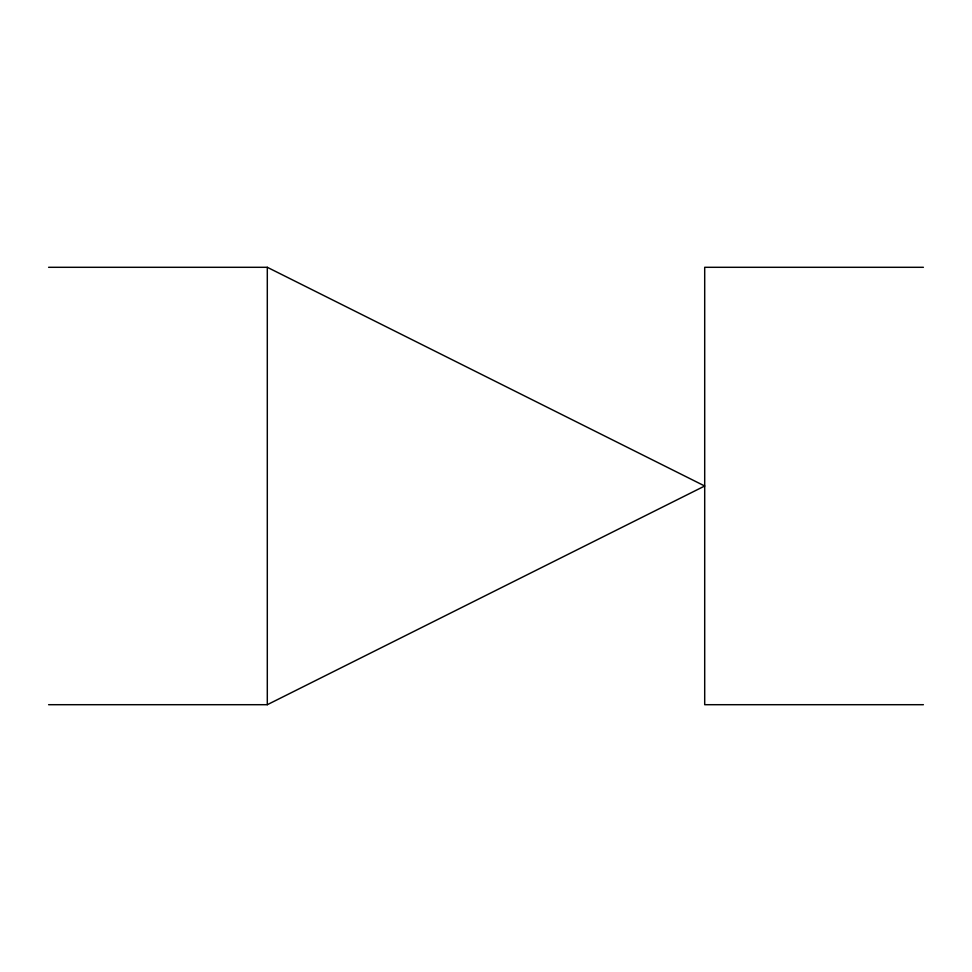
<?xml version="1.0" encoding="UTF-8"?>
<svg xmlns="http://www.w3.org/2000/svg" width="972" height="972" viewBox="0 0 972 972"><rect width="100%" height="100%" fill="white"/><g stroke="black" fill="none" stroke-linecap="round" stroke-linejoin="round"><path stroke-width="1.46" d="M48.6 704.7L267.3 704.7L704.7 486L267.3 267.3L48.6 267.3M923.4 267.3L704.7 267.3L704.7 704.7L923.4 704.7M267.3 267.3L267.3 704.7"/></g></svg>
